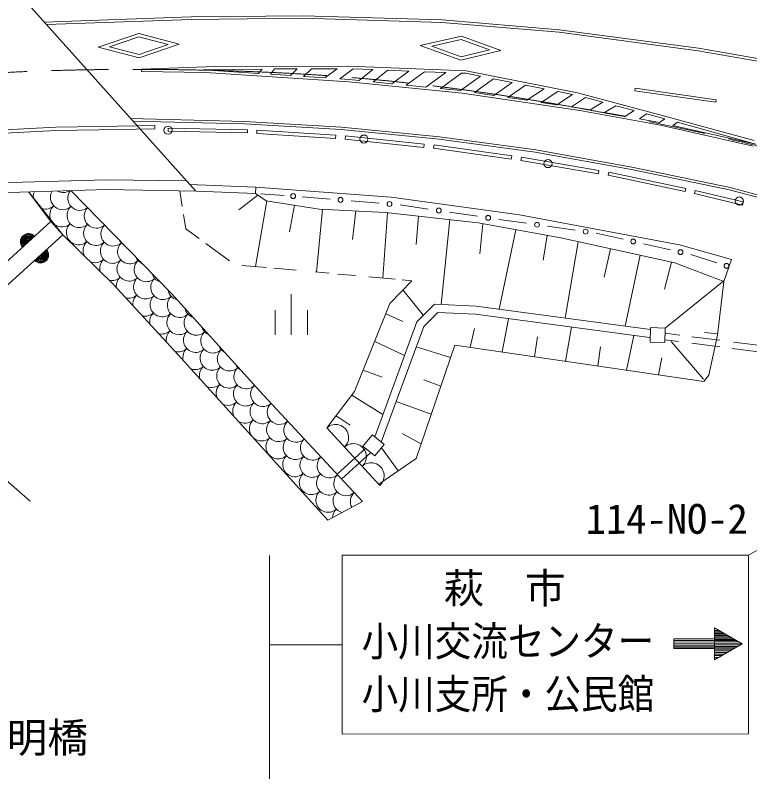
# Model space of a CAD drawing. Units: millimetres, scale not verified. Extents: x 40000 to 680000, y 20000 to 380000.
# Drawn here: x 468218 to 513426, y 261786 to 308320 of the extents above; entities that cross this region are included whole.
import ezdxf
from ezdxf.enums import TextEntityAlignment as Align

# ---------------------------------------------------------------- set-up
doc = ezdxf.new("R2010")
doc.units = ezdxf.units.MM
doc.header["$LTSCALE"] = 1000
doc.linetypes.add('CHAIN', pattern=[18.5, 12, -1.5, 3.5, -1.5])
for name, color, linetype, lineweight in [('M-BGD', 7, 'Continuous', 13), ('M-BMK', 2, 'CHAIN', 13), ('M-STR-STR1', 1, 'Continuous', 13), ('M-STR-STRC', 7, 'Continuous', 13)]:
    doc.layers.add(name, color=color, linetype=linetype, lineweight=lineweight)
doc.styles.add('ＭＳ ゴシック', font='')
doc.styles.get('ＭＳ ゴシック').set_extended_font_data('MS Gothic')

msp = doc.modelspace()

# ---------------------------------------------------------------- linework, layer by layer
at = {"layer": 'M-BGD'}
for p, q in [((470009, 307897), (479044, 308209)), ((470139, 307752), (479048, 308059)), ((479044, 308209), (485949, 308279)), ((479048, 308059), (485948, 308129)), ((485948, 308129), (494481, 307876)), ((485949, 308279), (494490, 308026)), ((494481, 307876), (501684, 307267)), ((494490, 308026), (501700, 307416)), ((473337, 306352), (475826, 307199)), ((475826, 307199), (478314, 306531)), ((501684, 307267), (510245, 306131)), ((501700, 307416), (510268, 306279)), ((474029, 306376), (475833, 306990)), ((475833, 306990), (477630, 306507)), ((493131, 306457), (495677, 307023)), ((493848, 306411), (495664, 306815)), ((495664, 306815), (497409, 306188)), ((495677, 307023), (498104, 306151)), ((475857, 305688), (473337, 306352)), ((475850, 305897), (474029, 306376)), ((477630, 306507), (475850, 305897)), ((478314, 306531), (475857, 305688)), ((495642, 305553), (493131, 306457)), ((495654, 305762), (493848, 306411)), ((510268, 306279), (519167, 304722)), ((498104, 306151), (495642, 305553)), ((497409, 306188), (495654, 305762)), ((510245, 306131), (519138, 304575)), ((475994, 305002), (475992, 304852)), ((479931, 304794), (475992, 304852)), ((475994, 305002), (479953, 305139)), ((479800, 304949), (483411, 305004)), ((483193, 304733), (479800, 304949)), ((479953, 305139), (488756, 305177)), ((483411, 305004), (483193, 304733)), ((483924, 304685), (484182, 305008)), ((484182, 305008), (485581, 305014)), ((485581, 305014), (485153, 304605)), ((486454, 305017), (485967, 304553)), ((486454, 305017), (488023, 305024)), ((488023, 305024), (487280, 304468)), ((489014, 305017), (488201, 304408)), ((488756, 305177), (495971, 304893)), ((489014, 305017), (490223, 304969)), ((490223, 304969), (489388, 304308)), ((491144, 304933), (490245, 304221)), ((491144, 304933), (492449, 304881)), ((492449, 304881), (491386, 304105)), ((493414, 304843), (492280, 304015)), ((493414, 304843), (494727, 304792)), ((495971, 304893), (502825, 303532)), ((488757, 304221), (479931, 304794)), ((485153, 304605), (483924, 304685)), ((487280, 304468), (485967, 304553)), ((488769, 304371), (488201, 304408)), ((489388, 304308), (488769, 304371)), ((494727, 304792), (493494, 303891)), ((495692, 304754), (494387, 303801)), ((496853, 304565), (495627, 303675)), ((495692, 304754), (495953, 304743)), ((495953, 304743), (496853, 304565)), ((497655, 304405), (496483, 303555)), ((497655, 304405), (498801, 304178)), ((495733, 303513), (488757, 304221)), ((491386, 304105), (490245, 304221)), ((493494, 303891), (492280, 304015)), ((498801, 304178), (497678, 303379)), ((499611, 304017), (498537, 303253)), ((499611, 304017), (500774, 303786)), ((495627, 303675), (494387, 303801)), ((502965, 302452), (495733, 303513)), ((497678, 303379), (496483, 303555)), ((500774, 303786), (499696, 303083)), ((501617, 303619), (500593, 302951)), ((502513, 303441), (501554, 302810)), ((501617, 303619), (502513, 303441)), ((502825, 303532), (508108, 302125)), ((506347, 303672), (506368, 303820)), ((511321, 302963), (506347, 303672)), ((506368, 303820), (511342, 303111)), ((499696, 303083), (498537, 303253)), ((501554, 302810), (500593, 302951)), ((503311, 303247), (502447, 302679)), ((503311, 303247), (504374, 302964)), ((504374, 302964), (503596, 302491)), ((511342, 303111), (511321, 302963)), ((502989, 302600), (502447, 302679)), ((503596, 302491), (502989, 302600)), ((505177, 302750), (504487, 302330)), ((505177, 302750), (506301, 302451)), ((507925, 301560), (502965, 302452)), ((505781, 302098), (504487, 302330)), ((505781, 302098), (506301, 302451)), ((507068, 302247), (506625, 301946)), ((507068, 302247), (508203, 301945)), ((508108, 302125), (513690, 300610)), ((475326, 301959), (482337, 301776)), ((475464, 301805), (482331, 301626)), ((482331, 301626), (488286, 301288)), ((482337, 301776), (488298, 301437)), ((507872, 301722), (506625, 301946)), ((507872, 301722), (508203, 301945)), ((513633, 300269), (507925, 301560)), ((508966, 301737), (508679, 301543)), ((513799, 300392), (508679, 301543)), ((508966, 301737), (513799, 300392)), ((465288, 301153), (470732, 301421)), ((465300, 300953), (470739, 301221)), ((470732, 301421), (473376, 301475)), ((470739, 301221), (473379, 301275)), ((473376, 301475), (476812, 301530)), ((473379, 301275), (476815, 301330)), ((476815, 301330), (476812, 301530)), ((477638, 301177), (477642, 301377)), ((482507, 301075), (477638, 301177)), ((477642, 301377), (482511, 301275)), ((482511, 301275), (482507, 301075)), ((483081, 301049), (483093, 301249)), ((483093, 301249), (487952, 300941)), ((488286, 301288), (494303, 300693)), ((488298, 301437), (494320, 300842)), ((487939, 300741), (483081, 301049)), ((487952, 300941), (487939, 300741)), ((488519, 300697), (488540, 300896)), ((493356, 300188), (488519, 300697)), ((488540, 300896), (493377, 300387)), ((494303, 300693), (500224, 299891)), ((494320, 300842), (500247, 300039)), ((493377, 300387), (493356, 300188)), ((493965, 300143), (493993, 300341)), ((498741, 299460), (493965, 300143)), ((493993, 300341), (498769, 299658)), ((500224, 299891), (506144, 298824)), ((500247, 300039), (506172, 298972)), ((498769, 299658), (498741, 299460)), ((499331, 299390), (499364, 299587)), ((504106, 298569), (499331, 299390)), ((499364, 299587), (504140, 298766)), ((504140, 298766), (504106, 298569)), ((506144, 298824), (512174, 297569)), ((506172, 298972), (512209, 297715)), ((504706, 298472), (504748, 298668)), ((509451, 297471), (504706, 298472)), ((504748, 298668), (509492, 297667)), ((464074, 297911), (473844, 298189)), ((473844, 298189), (478736, 298121)), ((483025, 297744), (478955, 297905)), ((469049, 297452), (470408, 295632)), ((469080, 297411), (471148, 294818)), ((471653, 297526), (477842, 291193)), ((477842, 291193), (471653, 297526)), ((478344, 297507), (478497, 296556)), ((483009, 297345), (479386, 297488)), ((483025, 297744), (483009, 297345)), ((491351, 297131), (483025, 297744)), ((509492, 297667), (509451, 297471)), ((510018, 297350), (510065, 297544)), ((512962, 296644), (510018, 297350)), ((510065, 297544), (513009, 296839)), ((512174, 297569), (517968, 296028)), ((512209, 297715), (518009, 296173)), ((483160, 297242), (481986, 296351)), ((483701, 296894), (483002, 292857)), ((483664, 296900), (483009, 297345)), ((483324, 297324), (484780, 297228)), ((486934, 296392), (483664, 296900)), ((485872, 297156), (487595, 297011)), ((488887, 296903), (490610, 296758)), ((499245, 296047), (491351, 297131)), ((485398, 296630), (485094, 294985)), ((491902, 296650), (493638, 296396)), ((513009, 296839), (512962, 296644)), ((478574, 296069), (478715, 295188)), ((487138, 296382), (486757, 292519)), ((491011, 296182), (486934, 296392)), ((489180, 296277), (488972, 294516)), ((491120, 296170), (490841, 292151)), ((496702, 295549), (491011, 296182)), ((493027, 295958), (492883, 294224)), ((494939, 296206), (496674, 295953)), ((509101, 294189), (499245, 296047)), ((470408, 295632), (453984, 280698)), ((470408, 295632), (471148, 294818)), ((494957, 295743), (494427, 290520)), ((501799, 294618), (496702, 295549)), ((496992, 295496), (496802, 293651)), ((497976, 295762), (499687, 295521)), ((478715, 295188), (479533, 294588)), ((499033, 295123), (498002, 290233)), ((500970, 295340), (502681, 295098)), ((471148, 294818), (454724, 279884)), ((471148, 294818), (474264, 291749)), ((471148, 294818), (474264, 291749)), ((500956, 294772), (500705, 293256)), ((508807, 293094), (501799, 294618)), ((503964, 294917), (505627, 294542)), ((479954, 294279), (481415, 293207)), ((502870, 294385), (502056, 289691)), ((506874, 294260), (508536, 293885)), ((512297, 293295), (509101, 294189)), ((504859, 293953), (504459, 292214)), ((506675, 293558), (505747, 289198)), ((509783, 293604), (511385, 293096)), ((512297, 293295), (511823, 291949)), ((482172, 292932), (483676, 292796)), ((484127, 292756), (485502, 292632)), ((508613, 293136), (508163, 291471)), ((511823, 291949), (508807, 293094)), ((486677, 292526), (487536, 292449)), ((488072, 292400), (489156, 292303)), ((489980, 292229), (491600, 292083)), ((492624, 291990), (491269, 290577)), ((492022, 292045), (492624, 291990)), ((511817, 291975), (508235, 289087)), ((511823, 291949), (511443, 288636)), ((474264, 291749), (478254, 287429)), ((474264, 291749), (478254, 287429)), ((493335, 289856), (492082, 291425)), ((477842, 291193), (483474, 284972)), ((483474, 284972), (477842, 291193)), ((485209, 291167), (485211, 288667)), ((491269, 290577), (489107, 285182)), ((494031, 290539), (492929, 289457)), ((496592, 290421), (494031, 290539)), ((507310, 288989), (496592, 290421)), ((484210, 290167), (484211, 288667)), ((486211, 288668), (486210, 290168)), ((491020, 289954), (492081, 289471)), ((494226, 290029), (493360, 289180)), ((496547, 289923), (494226, 290029)), ((507244, 288494), (496547, 289923)), ((492929, 289457), (490340, 282395)), ((498182, 287605), (498580, 289651)), ((493360, 289180), (490748, 282056)), ((496209, 287893), (496484, 289044)), ((502082, 287035), (502457, 289133)), ((507286, 288218), (507313, 289103)), ((507313, 289103), (508213, 289075)), ((508213, 289075), (508186, 288190)), ((500170, 287314), (500351, 288536)), ((505828, 286487), (506285, 288622)), ((509122, 288636), (508203, 288753)), ((511569, 288324), (509863, 288542)), ((511454, 288730), (510637, 288798)), ((511443, 288636), (510892, 286173)), ((492169, 287384), (490341, 288260)), ((508186, 288190), (507286, 288218)), ((509042, 288243), (508191, 288352)), ((510562, 285931), (508584, 288254)), ((511581, 287920), (509862, 288139)), ((514090, 288003), (512419, 288216)), ((495263, 288031), (492889, 281065)), ((495004, 287272), (492898, 287920)), ((510595, 285791), (495263, 288031)), ((504073, 286744), (504238, 287914)), ((513963, 287616), (512338, 287823)), ((478254, 287429), (487467, 277260)), ((478254, 287429), (487467, 277260)), ((507800, 286199), (508004, 287253)), ((489634, 286496), (490794, 286060)), ((494402, 285504), (493372, 285901)), ((510892, 286173), (510595, 285791)), ((483474, 284972), (489590, 278417)), ((489590, 278417), (483474, 284972)), ((489107, 285182), (487388, 282935)), ((490841, 283761), (488931, 284952)), ((493816, 283784), (491664, 284553)), ((487962, 283686), (488836, 283105)), ((490664, 279401), (487388, 282935)), ((489621, 281823), (490196, 282515)), ((490196, 282515), (490926, 281908)), ((493194, 281959), (492032, 282597)), ((469150, 278425), (465380, 281709)), ((489786, 281686), (488034, 280084)), ((490350, 281216), (489621, 281823)), ((490926, 281908), (490350, 281216)), ((491781, 280302), (490763, 281712)), ((490096, 281428), (488304, 279789)), ((492889, 281065), (490590, 279482)), ((487467, 277260), (489590, 278417))]:
    msp.add_line(p, q, dxfattribs=at)
for centre, radius in [((477627, 301248), 250), ((489676, 300698), 250), ((501005, 299190), 250), ((485326, 297192), 150), ((488241, 296957), 150), ((512780, 296888), 250), ((491256, 296704), 150), ((494288, 296301), 150), ((497325, 295857), 150), ((500329, 295430), 150), ((503323, 295007), 150), ((506250, 294401), 150), ((509160, 293745), 150), ((511986, 292905), 150)]:
    msp.add_circle(centre, radius, dxfattribs=at)
for centre, radius, start, end in [((470081, 297144), 750, 154.8626, 183.7593), ((471141, 297104), 750, 148.747, 313.0033), ((471180, 298164), 750, 241.9022, 301.1422), ((472201, 297065), 750, 142.2455, 309.0558), ((470081, 297144), 750, 253.4078, 313.0033), ((471101, 296044), 750, 133.0033, 204.662), ((472161, 296005), 750, 133.0033, 313.0033), ((473221, 295966), 750, 136.6901, 311.9827), ((471101, 296044), 750, 232.5052, 313.0033), ((472122, 294945), 750, 133.0033, 313.0033), ((473182, 294906), 750, 133.0033, 313.0033), ((474242, 294866), 750, 133.7694, 313.0033), ((469040, 294387), 500, 42.2789, 222.2789), ((469040, 294387), 500, 42.2789, 222.2789), ((469040, 294387), 450, 42.2789, 222.2789), ((469040, 294387), 400, 42.2789, 222.2789), ((469040, 294387), 350, 42.2789, 222.2789), ((469040, 294387), 300, 42.2789, 222.2789), ((469040, 294387), 250, 42.2789, 222.2789), ((469040, 294387), 200, 42.2789, 222.2789), ((469040, 294387), 150, 42.2789, 222.2789), ((469040, 294387), 100, 42.2789, 222.2789), ((469040, 294387), 50, 42.2789, 222.2789), ((471062, 294984), 750, 311.0117, 313.0033), ((472093, 293885), 750, 133.0033, 135.2743), ((473153, 293846), 750, 133.0033, 207.5526), ((474213, 293806), 750, 133.0033, 313.0033), ((475273, 293777), 750, 133.0033, 313.0033), ((475302, 294837), 750, 211.166, 237.5068), ((469780, 293574), 500, 222.2789, 42.2789), ((469780, 293574), 500, 222.2789, 42.2789), ((469780, 293574), 450, 222.2789, 42.2789), ((469780, 293574), 400, 222.2789, 42.2789), ((469780, 293574), 350, 222.2789, 42.2789), ((469780, 293574), 300, 222.2789, 42.2789), ((469780, 293574), 250, 222.2789, 42.2789), ((469780, 293574), 200, 222.2789, 42.2789), ((469780, 293574), 150, 222.2789, 42.2789), ((469780, 293574), 100, 222.2789, 42.2789), ((469780, 293574), 50, 222.2789, 42.2789), ((473153, 293846), 750, 243.3142, 313.0033), ((474173, 292746), 750, 133.0033, 195.0273), ((475233, 292717), 750, 133.0033, 313.0033), ((476293, 292678), 750, 133.0033, 313.0033), ((476333, 293738), 750, 203.1286, 245.5442), ((477353, 292638), 750, 196.1371, 252.5357), ((474173, 292746), 750, 255.8395, 313.0033), ((475194, 291657), 750, 133.0033, 188.5847), ((476254, 291618), 750, 133.0033, 313.0033), ((477314, 291578), 750, 133.0033, 313.0033), ((478374, 291539), 750, 190.4705, 255.4336), ((475194, 291657), 750, 256.8678, 313.0033), ((476215, 290558), 750, 133.0033, 189.1232), ((477275, 290518), 750, 133.0033, 313.0033), ((478335, 290479), 750, 133.0033, 313.0033), ((476215, 290558), 750, 256.3293, 313.0033), ((477246, 289458), 750, 133.0033, 190.7136), ((478306, 289419), 750, 133.0033, 313.0033), ((479366, 289390), 750, 133.0033, 313.0033), ((479395, 290450), 750, 192.6254, 251.6886), ((480426, 289350), 750, 196.9916, 247.3224), ((477246, 289458), 750, 254.739, 313.0033), ((478266, 288359), 750, 133.0033, 191.2843), ((479326, 288330), 750, 133.0033, 313.0033), ((480386, 288290), 750, 133.0033, 313.0033), ((478266, 288359), 750, 254.1683, 313.0033), ((479287, 287270), 750, 133.0033, 193.5641), ((480347, 287230), 750, 133.0033, 313.0033), ((481407, 287191), 750, 133.0033, 313.0033), ((481446, 288251), 750, 200.622, 243.692), ((479287, 287270), 750, 250.7859, 313.0033), ((480308, 286170), 750, 133.0033, 196.647), ((481368, 286131), 750, 133.0033, 313.0033), ((482467, 287152), 750, 204.9619, 239.3521), ((482428, 286092), 750, 133.0033, 313.0033), ((480308, 286170), 750, 247.703, 313.0033), ((481338, 285071), 750, 133.0033, 201.6868), ((482398, 285032), 750, 133.0033, 313.0033), ((483458, 285002), 750, 133.0033, 312.3032), ((483488, 286062), 750, 213.7898, 230.5243), ((481338, 285071), 750, 242.6632, 313.0033), ((482359, 283972), 750, 133.0033, 206.1677), ((483419, 283942), 750, 133.0033, 313.0033), ((484479, 283903), 750, 133.4494, 312.5827), ((482359, 283972), 750, 238.1823, 313.0033), ((483380, 282882), 750, 133.0033, 216.2482), ((484440, 282843), 750, 133.0033, 313.0033), ((485500, 282804), 750, 133.1699, 312.8622), ((487934, 282346), 803, 312.828, 132.828), ((483380, 282882), 750, 228.1018, 313.0033), ((484401, 281783), 750, 133.0033, 313.0033), ((485461, 281744), 750, 133.0033, 313.0033), ((486521, 281704), 750, 133.0033, 313.0033), ((489026, 281168), 803, 312.828, 132.828), ((483341, 281822), 750, 311.7807, 313.0033), ((484371, 280723), 750, 133.0033, 134.5392), ((485431, 280684), 750, 133.0033, 313.0033), ((486491, 280644), 750, 133.0033, 313.0033), ((487551, 280615), 750, 133.6907, 312.3414), ((490118, 279990), 803, 312.828, 132.828), ((484371, 280723), 750, 309.8108, 313.0033), ((485392, 279624), 750, 133.0033, 135.944), ((486452, 279584), 750, 133.0033, 313.0033), ((487512, 279555), 750, 133.0033, 313.0033), ((488572, 279516), 750, 133.4112, 312.6208), ((485392, 279624), 750, 308.406, 313.0033), ((486413, 278524), 750, 133.0033, 137.351), ((487473, 278495), 750, 133.0033, 313.0033), ((488533, 278456), 750, 133.0033, 254.6124), ((489593, 278416), 750, 133.1318, 208.4433), ((486413, 278524), 750, 306.9989, 313.0033), ((487433, 277435), 750, 133.0033, 139.2775), ((488493, 277396), 750, 133.0033, 178.8189)]:
    msp.add_arc(centre, radius, start, end, dxfattribs=at)
at = {"layer": 'M-BMK'}
msp.add_open_spline([(456999, 303889), (457652, 303949), (458306, 304008), (458959, 304075), (459631, 304143), (460303, 304220), (460976, 304290), (461648, 304360), (462321, 304425), (462995, 304483), (463296, 304508), (463598, 304533), (463900, 304556), (464201, 304580), (464503, 304602), (464805, 304623), (465106, 304644), (465408, 304664), (465710, 304683), (467681, 304808), (469656, 304891), (471630, 304938), (474283, 305001), (476938, 304999), (479591, 304943), (482984, 304871), (486377, 304711), (489757, 304410), (495157, 303930), (500524, 303092), (505849, 302048), (509979, 301238), (514084, 300305), (518129, 299155), (522221, 297992), (526252, 296608), (530209, 295047), (535903, 292801), (541444, 290190), (546984, 287578)], degree=3, knots=[0, 0, 0, 0, 1, 1, 1, 2, 2, 2, 3, 3, 3, 4, 4, 4, 5, 5, 5, 6, 6, 6, 7, 7, 7, 8, 8, 8, 9, 9, 9, 10, 10, 10, 11, 11, 11, 12, 12, 12, 13, 13, 13, 13], dxfattribs=at)
at = {"layer": 'M-STR-STR1'}
for p, q in [((468592, 309479), (479328, 297489)), ((464115, 297312), (473849, 297589)), ((473849, 297589), (479386, 297488))]:
    msp.add_line(p, q, dxfattribs=at)
at = {"layer": 'M-STR-STRC'}
for p, q in [((532910, 286092), (513331, 275118)), ((483868, 275099), (483879, 257392)), ((513331, 275118), (488331, 275102)), ((488331, 275102), (488338, 264102)), ((513338, 264118), (513331, 275118)), ((511255, 268680), (511253, 270647)), ((512957, 269664), (511253, 270647)), ((511253, 270479), (511544, 270479)), ((511253, 270399), (511682, 270399)), ((511254, 269963), (508754, 269962)), ((508754, 269962), (508754, 269362)), ((511253, 270322), (511816, 270322)), ((511254, 270245), (511950, 270245)), ((511254, 270173), (512074, 270174)), ((511254, 270090), (512217, 270091)), ((511254, 270010), (512356, 270011)), ((511254, 269930), (512494, 269931)), ((488335, 269602), (483871, 269599)), ((511254, 269857), (508754, 269855)), ((511254, 269773), (508754, 269771)), ((512957, 269664), (508754, 269662)), ((511254, 269541), (508754, 269540)), ((511254, 269447), (508754, 269445)), ((511254, 269859), (512618, 269860)), ((511254, 269587), (512826, 269588)), ((511254, 269502), (512677, 269502)), ((512957, 269664), (511255, 268680)), ((512763, 269776), (511279, 269775)), ((511254, 269363), (508754, 269362)), ((511254, 269416), (512529, 269417)), ((511254, 269330), (512381, 269331)), ((511254, 269236), (512217, 269236)), ((511254, 269136), (512044, 269136)), ((511254, 269030), (511861, 269030)), ((511254, 268933), (511693, 268933)), ((511254, 268827), (511510, 268827)), ((513338, 264118), (488338, 264102))]:
    msp.add_line(p, q, dxfattribs=at)

# ---------------------------------------------------------------- texts
at = {"layer": 'M-STR-STR1', "style": 'ＭＳ ゴシック'}
msp.add_text('三明橋', height=1833, rotation=0.037, dxfattribs=at).set_placement((465203, 262422), align=Align.BOTTOM_LEFT)
at = {"layer": 'M-STR-STRC', "style": 'ＭＳ ゴシック'}
for s, p in [('114-NO-2', (503325, 275872)), ('萩\u3000市', (494583, 271606))]:
    msp.add_text(s, height=1833, rotation=0.037, dxfattribs=at).set_placement(p, align=Align.BOTTOM_LEFT)
at = {"layer": 'M-STR-STRC', "style": 'ＭＳ ゴシック', "width": 0.9}
for s, p in [('小川交流センター', (489535, 268352)), ('小川支所・公民館', (489538, 265102))]:
    msp.add_text(s, height=1833, rotation=0.037, dxfattribs=at).set_placement(p, align=Align.BOTTOM_LEFT)

doc.saveas('drawing.dxf')
